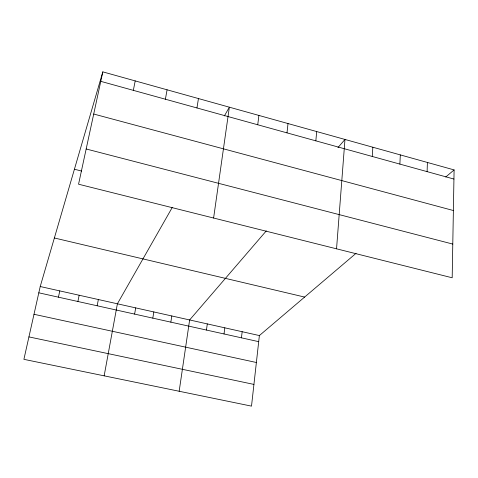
<?xml version="1.0" encoding="UTF-8"?>
<svg xmlns="http://www.w3.org/2000/svg" width="478" height="478" viewBox="0 0 478 478"><rect width="100%" height="100%" fill="white"/><g stroke="black" fill="none" stroke-linecap="round" stroke-linejoin="round"><path stroke-width="0.72" d="M454.1 169.911L452.182 277.778L78.559 184.209L102.824 71.867L454.1 169.911L445.729 177.033M427.105 171.632L427.398 162.46M399.883 164.103L400.313 154.902M372.272 156.461L372.84 147.236M336.542 248.817L344.973 139.457L337.958 147.606M315.839 140.849L316.699 131.564M286.997 132.872L288.013 123.557M356.08 253.298L259.381 335.562L251.506 406.133L23.9 359.337L40.218 286.525L102.824 71.867M241.432 337.827L242.167 331.708M257.732 124.77L258.903 115.431M224.021 333.961L224.809 327.824M206.448 330.053L207.297 323.905M213.606 218.028L229.356 107.186L224.391 115.915M179.166 391.261L189.635 319.955L266.294 230.874M170.849 322.142L171.811 315.964M196.954 107.956L198.454 98.564M152.811 318.139L153.832 311.943M134.611 314.094L135.698 307.886M165.394 99.227L167.073 89.804M104.15 375.839L117.397 303.793L172.283 207.404M97.159 305.771L98.366 299.533M133.338 90.354L135.202 80.907M77.89 301.493L79.163 295.237M58.441 297.173L59.78 290.899M28.931 336.9L253.932 384.414M33.998 314.285L256.375 362.497M38.808 292.811L258.7 341.662M40.218 286.525L259.381 335.562M54.373 237.978L304.623 297.071M74.425 169.236L81.618 171.058M86.171 148.981L452.78 244.079M93.718 114.033L453.377 210.529M100.774 81.344L453.939 179.059"/></g></svg>
